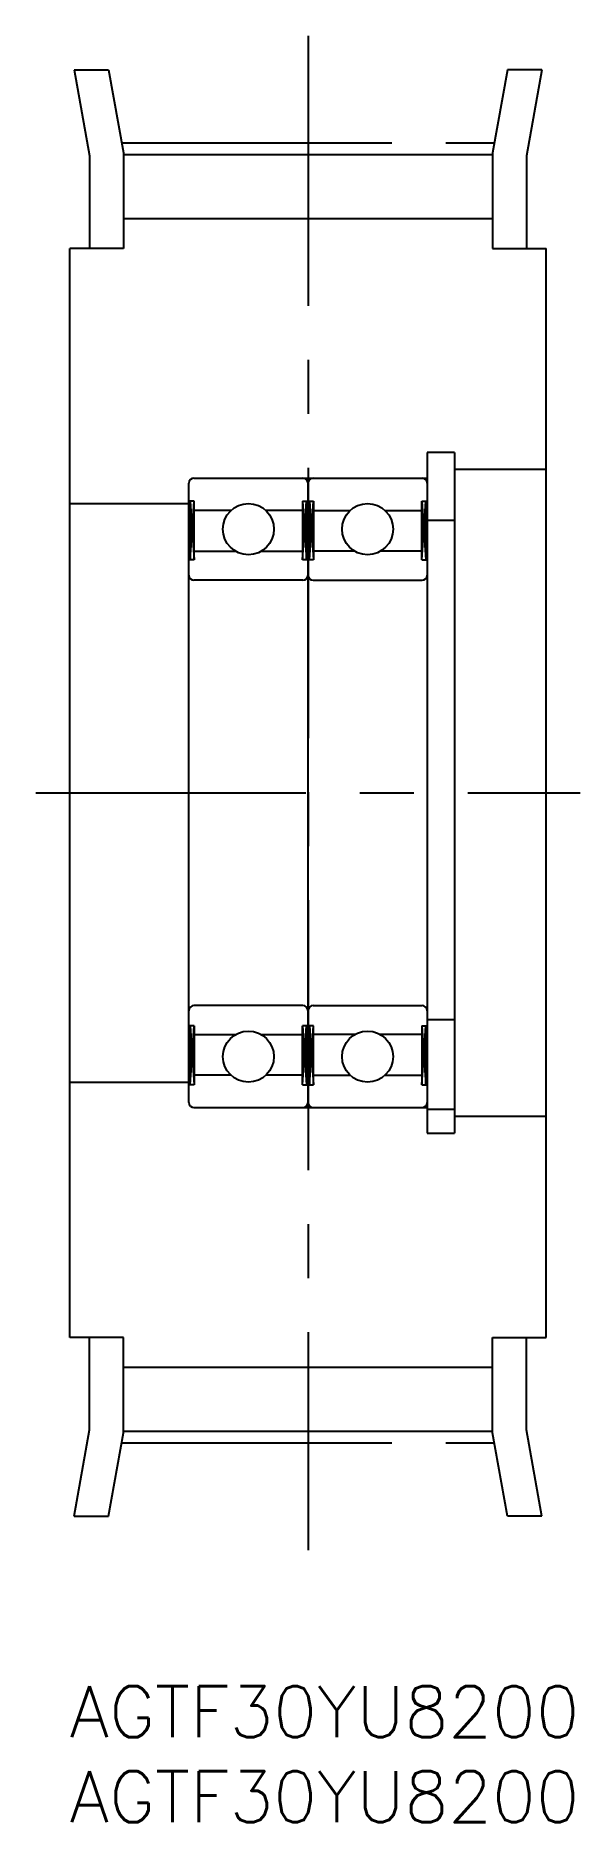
# Model space of a CAD drawing. Extents: x -2 to 30, y -8 to 97.
import ezdxf

# ---------------------------------------------------------------- set-up
doc = ezdxf.new("R2010")
doc.units = 0
doc.header["$LTSCALE"] = 0.5
doc.linetypes.add('CENTER', pattern=[50.8, 31.75, -6.35, 6.35, -6.35])
for name, color, linetype in [('MSM_CENTER', 1, 'CENTER'), ('MSM_CONTINUOUS', 7, 'CONTINUOUS'), ('MSM_NARROW', 5, 'CONTINUOUS'), ('MSM_PART_NUMBER', 7, 'CONTINUOUS')]:
    doc.layers.add(name, color=color, linetype=linetype)
doc.styles.get("Standard").update_dxf_attribs({"font": 'txt.shx', "height": 3, "bigfont": 'bigfont.shx'})

# ---------------------------------------------------------------- blocks, each defined once
blk = doc.blocks.new('*U3')
at = {"layer": 'MSM_PART_NUMBER'}
blk.add_text('AGTF30YU8200', height=3, dxfattribs=at).set_placement((0, -3))
blk = doc.blocks.new('*U4')
at = {"layer": 'MSM_PART_NUMBER'}
blk.add_text('AGTF30YU8200', height=3, dxfattribs=at).set_placement((0, -8))

msp = doc.modelspace()

# ---------------------------------------------------------------- linework, layer by layer
at = {"layer": 'MSM_CENTER'}
for p, q in [((14, 97), (14, 8)), ((3.05, 90.7), (24.95, 90.7)), ((-2, 52.5), (30, 52.5)), ((3.05, 14.31), (24.95, 14.31))]:
    msp.add_line(p, q, dxfattribs=at)
at = {"layer": 'MSM_CONTINUOUS'}
for p, q in [((0.25, 95), (1.15, 89.94)), ((0.25, 95), (2.28, 95)), ((2.28, 95), (3.15, 90.11)), ((25.72, 95), (24.85, 90.12)), ((27.75, 95), (25.72, 95)), ((27.75, 95), (26.85, 89.94)), ((1.15, 89.94), (1.15, 84.5)), ((3.15, 90.11), (3.15, 84.5)), ((3.15, 90.01), (24.85, 90.01)), ((24.85, 90.12), (24.85, 84.5)), ((26.85, 89.94), (26.85, 84.5)), ((3.15, 86.26), (24.85, 86.26)), ((0, 20.5), (0, 84.5)), ((3.15, 84.5), (0, 84.5)), ((24.85, 84.5), (28, 84.5)), ((28, 20.5), (28, 84.5)), ((22.6, 72.5), (21, 72.5)), ((21, 72.5), (21, 32.5)), ((22.6, 72.5), (22.6, 32.5)), ((28, 71.5), (22.6, 71.5)), ((7, 34.3), (7, 70.7)), ((7.3, 71), (21, 71)), ((14, 34.3), (14, 70.7)), ((0, 69.5), (7, 69.5)), ((7.32, 69.65), (7, 69.65)), ((7.08, 69.65), (7.08, 66.2)), ((7.32, 66.2), (7.32, 69.65)), ((13.68, 69.65), (14.32, 69.65)), ((13.68, 69.65), (13.68, 66.2)), ((13.92, 66.2), (13.92, 69.65)), ((14.08, 66.2), (14.08, 69.65)), ((14.32, 69.65), (14.32, 66.2)), ((20.68, 69.65), (21, 69.65)), ((20.68, 66.2), (20.68, 69.65)), ((20.92, 69.65), (20.92, 66.2)), ((9.48, 69.1), (7.32, 69.1)), ((13.68, 69.1), (11.52, 69.1)), ((14.32, 69.1), (16.48, 69.1)), ((18.52, 69.1), (20.68, 69.1)), ((22.6, 68.5), (21, 68.5)), ((7.32, 66.2), (7, 66.2)), ((7.32, 66.7), (9.75, 66.7)), ((11.25, 66.7), (13.68, 66.7)), ((14.32, 66.2), (13.68, 66.2)), ((16.75, 66.7), (14.32, 66.7)), ((20.68, 66.7), (18.25, 66.7)), ((20.68, 66.2), (21, 66.2)), ((13.7, 65), (7.3, 65)), ((14.3, 65), (20.7, 65)), ((13.7, 40), (7.3, 40)), ((14.3, 40), (20.7, 40)), ((22.6, 39.16), (21, 39.16)), ((7.32, 38.8), (7, 38.8)), ((7.08, 35.35), (7.08, 38.8)), ((7.32, 38.8), (7.32, 35.35)), ((7.32, 38.3), (9.75, 38.3)), ((11.25, 38.3), (13.68, 38.3)), ((13.66, 38.3), (13.68, 38.32)), ((13.68, 35.35), (13.68, 38.8)), ((14.32, 38.8), (13.68, 38.8)), ((13.92, 38.8), (13.92, 35.35)), ((14.08, 38.8), (14.08, 35.35)), ((14.32, 35.35), (14.32, 38.8)), ((14.34, 38.3), (14.32, 38.32)), ((16.75, 38.3), (14.32, 38.3)), ((20.68, 38.3), (18.25, 38.3)), ((20.68, 38.8), (21, 38.8)), ((20.68, 38.8), (20.68, 35.35)), ((20.92, 35.35), (20.92, 38.8)), ((9.48, 35.9), (7.32, 35.9)), ((13.68, 35.9), (11.52, 35.9)), ((14.32, 35.9), (16.48, 35.9)), ((18.52, 35.9), (20.68, 35.9)), ((0, 35.5), (7, 35.5)), ((7.32, 35.35), (7, 35.35)), ((13.68, 35.35), (14.32, 35.35)), ((20.68, 35.35), (21, 35.35)), ((7.3, 34), (21, 34)), ((21, 33.92), (22.6, 33.92)), ((22.6, 33.5), (28, 33.5)), ((21, 32.5), (22.6, 32.5)), ((3.15, 20.5), (0, 20.5)), ((1.15, 15.06), (1.15, 20.5)), ((3.15, 14.88), (3.15, 20.5)), ((24.85, 14.88), (24.85, 20.5)), ((24.85, 20.5), (28, 20.5)), ((26.85, 15.06), (26.85, 20.5)), ((3.15, 18.74), (24.85, 18.74)), ((0.25, 10), (1.15, 15.06)), ((2.28, 10), (3.15, 14.88)), ((3.15, 14.99), (24.85, 14.99)), ((25.72, 10), (24.85, 14.88)), ((27.75, 10), (26.85, 15.06)), ((0.25, 10), (2.28, 10)), ((27.75, 10), (25.72, 10))]:
    msp.add_line(p, q, dxfattribs=at)
for centre in [(10.5, 68), (17.5, 68), (10.5, 37), (17.5, 37)]:
    msp.add_circle(centre, 1.5, dxfattribs=at)
for centre, start, end in [((7.3, 70.7), 90, 180), ((13.7, 70.7), 0, 90), ((14.3, 70.7), 90, 180), ((20.7, 70.7), 0, 90), ((7.3, 65.3), 180, 270), ((13.7, 65.3), 270, 0), ((14.3, 65.3), 180, 270), ((20.7, 65.3), 270, 0), ((7.3, 39.7), 90, 180), ((13.7, 39.7), 0, 90), ((14.3, 39.7), 90, 180), ((20.7, 39.7), 0, 90), ((7.3, 34.3), 180, 270), ((13.7, 34.3), 270, 0), ((14.3, 34.3), 180, 270), ((20.7, 34.3), 270, 0)]:
    msp.add_arc(centre, 0.3, start, end, dxfattribs=at)
at = {"layer": 'MSM_NARROW'}
for p, q in [((7.08, 69.65), (7.32, 66.2)), ((7.08, 66.2), (7.32, 69.65)), ((13.68, 69.65), (13.92, 66.2)), ((13.68, 66.2), (13.92, 69.65)), ((14.08, 69.65), (14.32, 66.2)), ((14.08, 66.2), (14.32, 69.65)), ((20.68, 69.65), (20.92, 66.2)), ((20.68, 66.2), (20.92, 69.65)), ((7.08, 38.8), (7.32, 35.35)), ((7.08, 35.35), (7.32, 38.8)), ((13.68, 38.8), (13.92, 35.35)), ((13.68, 35.35), (13.92, 38.8)), ((14.08, 38.8), (14.32, 35.35)), ((14.08, 35.35), (14.32, 38.8)), ((20.68, 38.8), (20.92, 35.35)), ((20.68, 35.35), (20.92, 38.8))]:
    msp.add_line(p, q, dxfattribs=at)

# ---------------------------------------------------------------- block references
at = {"layer": 'MSM_CONTINUOUS'}
for name in ['*U3', '*U4']:
    msp.add_blockref(name, (0, 0), dxfattribs=at)

doc.saveas('drawing.dxf')
